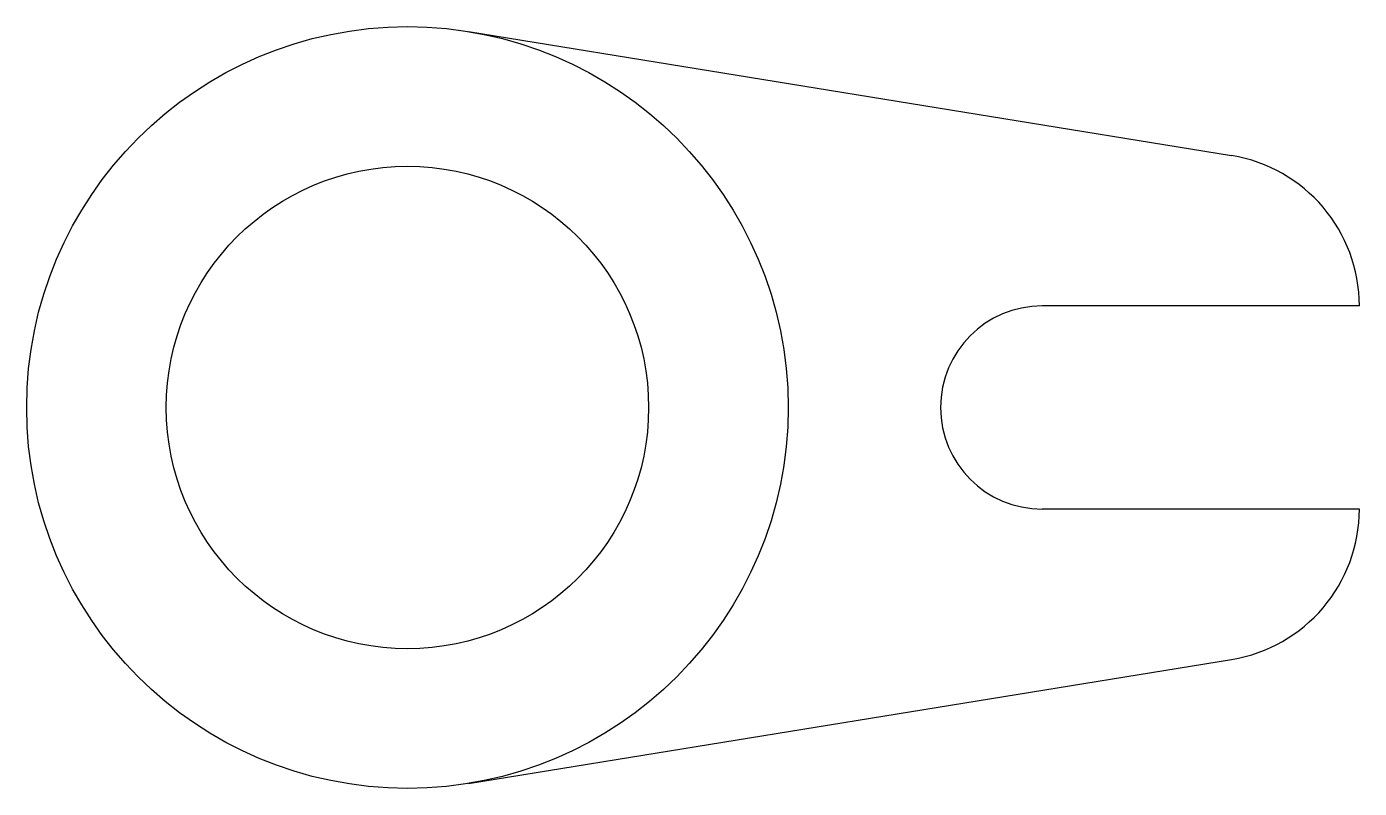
# Model space of a CAD drawing. Header units: inches. Extents: x -25 to 80, y -26 to 34.
import ezdxf

# ---------------------------------------------------------------- set-up
doc = ezdxf.new("R2010")
doc.units = ezdxf.units.IN
doc.header["$MEASUREMENT"] = 0

msp = doc.modelspace()

# ---------------------------------------------------------------- linework, layer by layer
for p, q in [((9.69, 34.02), (69.8, 24.26)), ((79.88, 12.41), (54.88, 12.41)), ((79.88, -3.59), (54.88, -3.59)), ((9.69, -25.2), (69.8, -15.43))]:
    msp.add_line(p, q)
for radius in [30, 19]:
    msp.add_circle((4.88, 4.41), radius)
for centre, radius, start, end in [((67.88, 12.41), 12, 0, 80.7714), ((54.88, 4.41), 8, 90, 180), ((54.88, 4.41), 8, 180, 270), ((67.88, -3.59), 12, 279.2286, 0)]:
    msp.add_arc(centre, radius, start, end)

doc.saveas('drawing.dxf')
